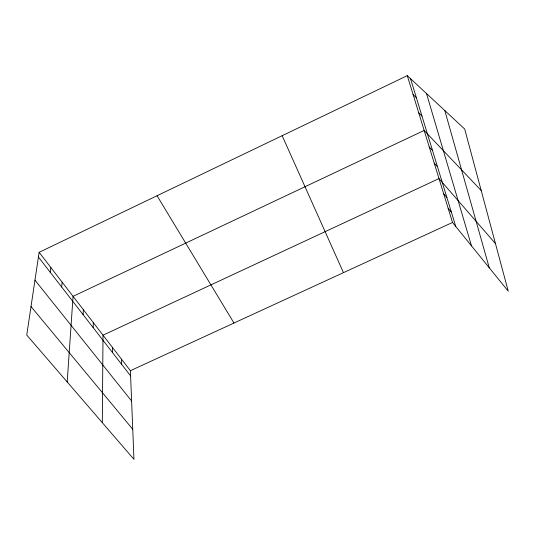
<?xml version="1.0" encoding="UTF-8"?>
<svg xmlns="http://www.w3.org/2000/svg" width="535" height="535" viewBox="0 0 535 535"><rect width="100%" height="100%" fill="white"/><g stroke="black" fill="none" stroke-linecap="round" stroke-linejoin="round"><path stroke-width="0.8" d="M102.312 422.657L103.008 335.177L438.994 178.596L495.463 243.606M93.19 327.667L93.324 322.625M83.119 314.68L83.346 309.678M67.196 381.95L73.061 296.337L424.155 130.44L481.206 190.527M61.665 287.027L62.12 282.139M50.236 272.295L50.818 267.473M39.129 252.319L26.75 335.064L133.957 459.344L130.393 370.702L39.129 252.319L407.275 75.656L464.694 129.042L508.25 291.207L452.51 222.466L407.275 75.656M130.393 370.702L452.51 222.466M413.094 94.548L416.364 97.731M418.718 112.798L421.995 116.122M429.257 147.005L432.534 150.562M434.206 163.048L437.469 166.713M443.635 193.663L446.899 197.509M31.017 306.555L132.747 429.271M448.143 208.282L451.393 212.208M34.962 280.173L131.61 401.009M38.42 257.054L130.6 375.891M157.043 195.73L233.976 323.033M282.159 135.689L343.463 272.649M410.539 78.685L455.76 226.472M426.502 93.531L471.489 245.873M444.799 110.544L489.264 267.788M121.525 359.206L121.659 364.362M112.403 347.369L112.45 352.498"/></g></svg>
